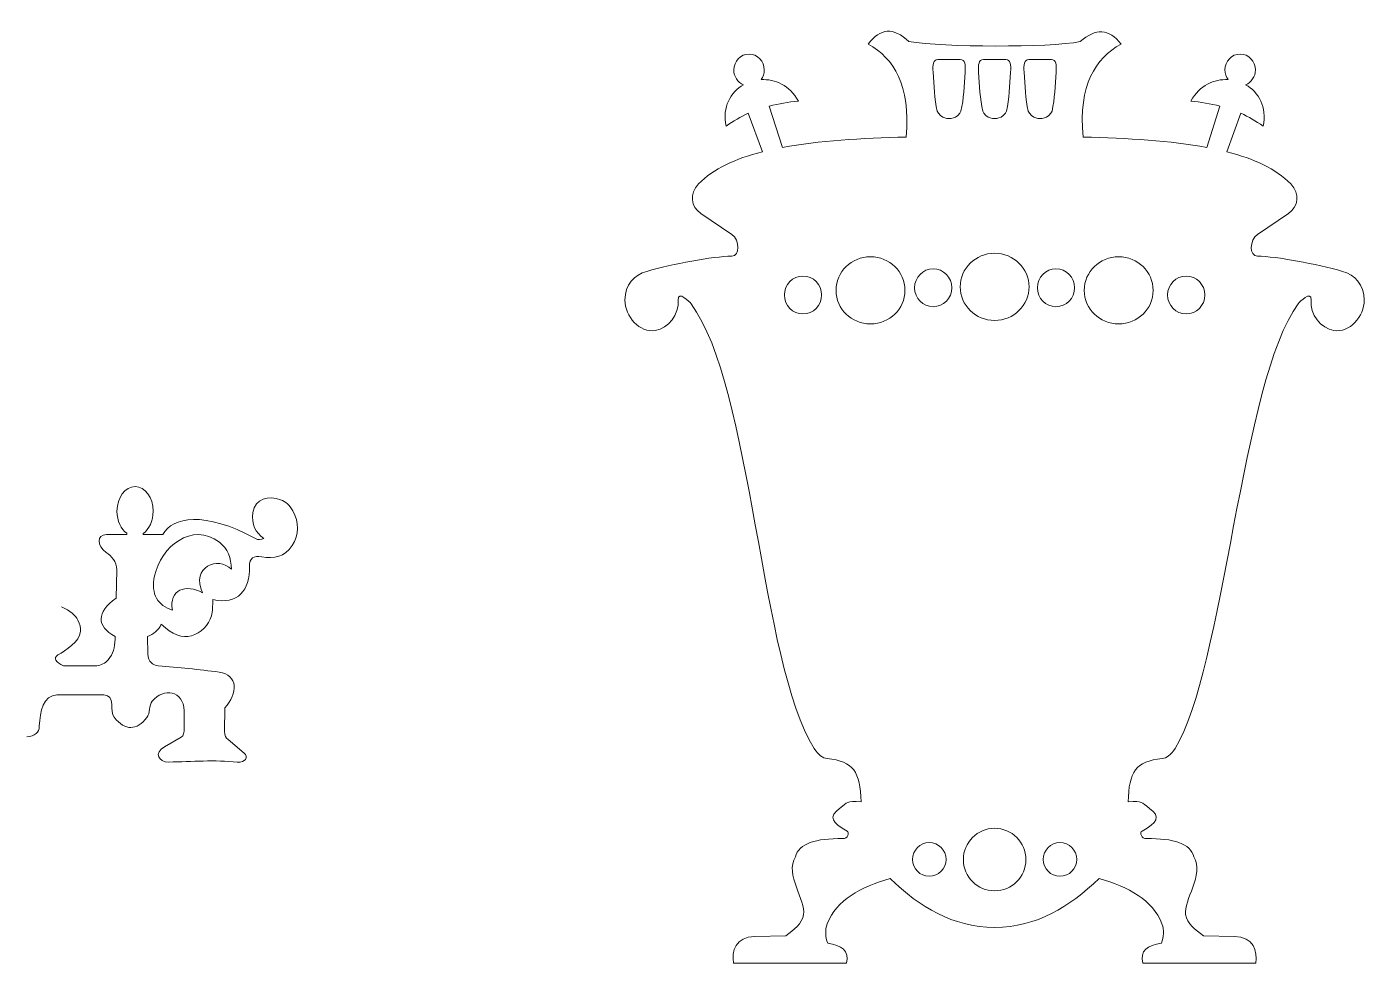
# Model space of a CAD drawing. Header units: centimetres. Extents: x -43 to 259, y -127 to -6.
# Drawn here: x 242.17 to 259.29, y -80.31 to -68.32 of the extents above; entities that cross this region are included whole.
import ezdxf

# ---------------------------------------------------------------- set-up
doc = ezdxf.new("R2010")
doc.units = ezdxf.units.CM
doc.header["$MEASUREMENT"] = 0
doc.layers.add('layer 1', color=7, linetype='Continuous')

msp = doc.modelspace()

# ---------------------------------------------------------------- linework, layer by layer
at = {"layer": 'layer 1', "color": 250, "lineweight": 20}
for points, knots in [([(256.26579, -78.24375), (256.46119, -78.23197), (256.42565, -78.24647), (256.5403, -78.32752), (256.5403, -78.32752), (256.68739, -78.43149), (256.63777, -78.51558), (256.44398, -78.61985), (256.44398, -78.61985), (256.4107, -78.63775), (256.4336, -78.71634), (256.50103, -78.71545), (256.50103, -78.71545), (256.84641, -78.71087), (257.06175, -78.7747), (257.10713, -78.94872), (257.10713, -78.94872), (257.24543, -79.17417), (256.96921, -79.50906), (257.00103, -79.68672), (257.00103, -79.68672), (257.02179, -79.80264), (257.1244, -79.8849), (257.22985, -79.95898), (257.22985, -79.95898), (257.22985, -79.95898), (257.62671, -79.96654), (257.62671, -79.96654), (257.62671, -79.96654), (257.87336, -79.97124), (257.92178, -80.15564), (257.90025, -80.31039), (257.90025, -80.31039), (257.90025, -80.31039), (256.45223, -80.31039), (256.45223, -80.31039), (256.45223, -80.31039), (256.4105, -80.14799), (256.51759, -80.07973), (256.69201, -80.05407), (256.69201, -80.05407), (256.72307, -79.97309), (256.72992, -79.88801), (256.69829, -79.80448), (256.69829, -79.80448), (256.58222, -79.49796), (256.27083, -79.33569), (255.89358, -79.22532), (255.89358, -79.22532), (255.50414, -79.59984), (255.10516, -79.84139), (254.5566, -79.85398), (254.5566, -79.85398), (254.00804, -79.84139), (253.60906, -79.59984), (253.21962, -79.22532), (253.21962, -79.22532), (252.84237, -79.33569), (252.53098, -79.49796), (252.41491, -79.80448), (252.41491, -79.80448), (252.38328, -79.88801), (252.39013, -79.97309), (252.42119, -80.05407), (252.42119, -80.05407), (252.59561, -80.07973), (252.7027, -80.14799), (252.66097, -80.31039), (252.66097, -80.31039), (252.66097, -80.31039), (251.21295, -80.31039), (251.21295, -80.31039), (251.21295, -80.31039), (251.19142, -80.15564), (251.23984, -79.97124), (251.48649, -79.96654), (251.48649, -79.96654), (251.48649, -79.96654), (251.88335, -79.95898), (251.88335, -79.95898), (251.88335, -79.95898), (251.9888, -79.8849), (252.09141, -79.80264), (252.11217, -79.68672), (252.11217, -79.68672), (252.14399, -79.50906), (251.86777, -79.17417), (252.00607, -78.94872), (252.00607, -78.94872), (252.05145, -78.7747), (252.26679, -78.71087), (252.61217, -78.71545), (252.61217, -78.71545), (252.6796, -78.71634), (252.7025, -78.63775), (252.66922, -78.61985), (252.66922, -78.61985), (252.47543, -78.51558), (252.42581, -78.43149), (252.5729, -78.32752), (252.5729, -78.32752), (252.68755, -78.24647), (252.65201, -78.23197), (252.84741, -78.24375), (252.84741, -78.24375), (252.83616, -77.85989), (252.75274, -77.72569), (252.41206, -77.69007), (252.41206, -77.69007), (252.35649, -77.68427), (252.30242, -77.64707), (252.24691, -77.5595), (252.24691, -77.5595), (251.55633, -76.47019), (251.45352, -72.91687), (250.67108, -71.86855), (250.67108, -71.86855), (250.65064, -71.84305), (250.50288, -71.69277), (250.50532, -71.82047), (250.50532, -71.82047), (250.52177, -72.0052), (250.38147, -72.18539), (250.21278, -72.21155), (250.21278, -72.21155), (250.01499, -72.24222), (249.82532, -72.03362), (249.82532, -71.82047), (249.82532, -71.82047), (249.82532, -71.62593), (249.9476, -71.49735), (250.10339, -71.45339), (250.10339, -71.45339), (250.43732, -71.35913), (250.94473, -71.26057), (251.19347, -71.25948), (251.19347, -71.25948), (251.29785, -71.25901), (251.29778, -71.05205), (251.19132, -70.9799), (251.19132, -70.9799), (251.19132, -70.9799), (250.79475, -70.71115), (250.79475, -70.71115), (250.79475, -70.71115), (250.67027, -70.62679), (250.64415, -70.45815), (250.76647, -70.33455), (250.76647, -70.33455), (250.9585, -70.1405), (251.2319, -70.01249), (251.58498, -69.92295), (251.58498, -69.92295), (251.58498, -69.92295), (251.40315, -69.43008), (251.40315, -69.43008), (251.40315, -69.43008), (251.30667, -69.47331), (251.21249, -69.52751), (251.12085, -69.5958), (251.12085, -69.5958), (251.06554, -69.34843), (251.1765, -69.15872), (251.34359, -69.06431), (251.34359, -69.06431), (251.27039, -69.035), (251.21843, -68.96106), (251.21843, -68.87448), (251.21843, -68.87448), (251.21843, -68.76218), (251.30579, -68.67115), (251.41356, -68.67115), (251.41356, -68.67115), (251.52133, -68.67115), (251.60869, -68.76218), (251.60869, -68.87448), (251.60869, -68.87448), (251.60869, -68.92138), (251.59345, -68.96455), (251.56785, -68.99895), (251.56785, -68.99895), (251.74499, -68.98931), (251.9316, -69.0714), (252.04469, -69.27386), (252.04469, -69.27386), (251.9177, -69.2866), (251.79335, -69.30585), (251.67206, -69.33699), (251.67206, -69.33699), (251.67206, -69.33699), (251.84185, -69.86693), (251.84185, -69.86693), (251.84185, -69.86693), (252.30278, -69.78087), (252.85396, -69.74697), (253.42475, -69.73497), (253.42475, -69.73497), (253.48301, -69.06322), (253.26877, -68.73144), (252.93882, -68.54397), (252.93882, -68.54397), (253.09673, -68.33951), (253.25769, -68.32198), (253.46054, -68.51242), (253.46054, -68.51242), (253.90661, -68.584), (255.24644, -68.59144), (255.65265, -68.51242), (255.65265, -68.51242), (255.84922, -68.33632), (256.02051, -68.34475), (256.17438, -68.54397), (256.17438, -68.54397), (255.84443, -68.73144), (255.63019, -69.06322), (255.68845, -69.73497), (255.68845, -69.73497), (256.25924, -69.74697), (256.81042, -69.78087), (257.27135, -69.86693), (257.27135, -69.86693), (257.27135, -69.86693), (257.44114, -69.33699), (257.44114, -69.33699), (257.44114, -69.33699), (257.31985, -69.30585), (257.1955, -69.2866), (257.06851, -69.27386), (257.06851, -69.27386), (257.1816, -69.0714), (257.36821, -68.98931), (257.54535, -68.99895), (257.54535, -68.99895), (257.51975, -68.96455), (257.50451, -68.92138), (257.50451, -68.87448), (257.50451, -68.87448), (257.50451, -68.76218), (257.59187, -68.67115), (257.69964, -68.67115), (257.69964, -68.67115), (257.80741, -68.67115), (257.89477, -68.76218), (257.89477, -68.87448), (257.89477, -68.87448), (257.89477, -68.96106), (257.84281, -69.035), (257.76961, -69.06431), (257.76961, -69.06431), (257.9367, -69.15872), (258.04766, -69.34843), (257.99235, -69.5958), (257.99235, -69.5958), (257.90071, -69.52751), (257.80653, -69.47331), (257.71005, -69.43008), (257.71005, -69.43008), (257.71005, -69.43008), (257.52822, -69.92295), (257.52822, -69.92295), (257.52822, -69.92295), (257.8813, -70.01249), (258.1547, -70.1405), (258.34673, -70.33455), (258.34673, -70.33455), (258.46905, -70.45815), (258.44293, -70.62679), (258.31845, -70.71115), (258.31845, -70.71115), (258.31845, -70.71115), (257.92188, -70.9799), (257.92188, -70.9799), (257.92188, -70.9799), (257.81542, -71.05205), (257.81535, -71.25901), (257.91973, -71.25948), (257.91973, -71.25948), (258.16847, -71.26057), (258.67588, -71.35913), (259.00981, -71.45339), (259.00981, -71.45339), (259.1656, -71.49735), (259.28788, -71.62593), (259.28788, -71.82047), (259.28788, -71.82047), (259.28788, -72.03362), (259.09821, -72.24222), (258.90042, -72.21155), (258.90042, -72.21155), (258.73173, -72.18539), (258.59143, -72.0052), (258.60788, -71.82047), (258.60788, -71.82047), (258.61032, -71.69277), (258.46256, -71.84305), (258.44212, -71.86855), (258.44212, -71.86855), (257.72161, -72.83389), (257.48563, -76.58257), (256.86629, -77.5595), (256.86629, -77.5595), (256.81078, -77.64707), (256.75671, -77.68427), (256.70114, -77.69007), (256.70114, -77.69007), (256.36046, -77.72569), (256.27704, -77.85989), (256.26579, -78.24375)], [0, 0, 0, 0, 0.01282051, 0.01282051, 0.01282051, 0.01282051, 0.02564103, 0.02564103, 0.02564103, 0.02564103, 0.03846154, 0.03846154, 0.03846154, 0.03846154, 0.05128205, 0.05128205, 0.05128205, 0.05128205, 0.06410256, 0.06410256, 0.06410256, 0.06410256, 0.07692308, 0.07692308, 0.07692308, 0.07692308, 0.08974359, 0.08974359, 0.08974359, 0.08974359, 0.1025641, 0.1025641, 0.1025641, 0.1025641, 0.11538462, 0.11538462, 0.11538462, 0.11538462, 0.12820513, 0.12820513, 0.12820513, 0.12820513, 0.14102564, 0.14102564, 0.14102564, 0.14102564, 0.15384615, 0.15384615, 0.15384615, 0.15384615, 0.16666667, 0.16666667, 0.16666667, 0.16666667, 0.17948718, 0.17948718, 0.17948718, 0.17948718, 0.19230769, 0.19230769, 0.19230769, 0.19230769, 0.20512821, 0.20512821, 0.20512821, 0.20512821, 0.21794872, 0.21794872, 0.21794872, 0.21794872, 0.23076923, 0.23076923, 0.23076923, 0.23076923, 0.24358974, 0.24358974, 0.24358974, 0.24358974, 0.25641026, 0.25641026, 0.25641026, 0.25641026, 0.26923077, 0.26923077, 0.26923077, 0.26923077, 0.28205128, 0.28205128, 0.28205128, 0.28205128, 0.29487179, 0.29487179, 0.29487179, 0.29487179, 0.30769231, 0.30769231, 0.30769231, 0.30769231, 0.32051282, 0.32051282, 0.32051282, 0.32051282, 0.33333333, 0.33333333, 0.33333333, 0.33333333, 0.34615385, 0.34615385, 0.34615385, 0.34615385, 0.35897436, 0.35897436, 0.35897436, 0.35897436, 0.37179487, 0.37179487, 0.37179487, 0.37179487, 0.38461538, 0.38461538, 0.38461538, 0.38461538, 0.3974359, 0.3974359, 0.3974359, 0.3974359, 0.41025641, 0.41025641, 0.41025641, 0.41025641, 0.42307692, 0.42307692, 0.42307692, 0.42307692, 0.43589744, 0.43589744, 0.43589744, 0.43589744, 0.44871795, 0.44871795, 0.44871795, 0.44871795, 0.46153846, 0.46153846, 0.46153846, 0.46153846, 0.47435897, 0.47435897, 0.47435897, 0.47435897, 0.48717949, 0.48717949, 0.48717949, 0.48717949, 0.5, 0.5, 0.5, 0.5, 0.51282051, 0.51282051, 0.51282051, 0.51282051, 0.52564103, 0.52564103, 0.52564103, 0.52564103, 0.53846154, 0.53846154, 0.53846154, 0.53846154, 0.55128205, 0.55128205, 0.55128205, 0.55128205, 0.56410256, 0.56410256, 0.56410256, 0.56410256, 0.57692308, 0.57692308, 0.57692308, 0.57692308, 0.58974359, 0.58974359, 0.58974359, 0.58974359, 0.6025641, 0.6025641, 0.6025641, 0.6025641, 0.61538462, 0.61538462, 0.61538462, 0.61538462, 0.62820513, 0.62820513, 0.62820513, 0.62820513, 0.64102564, 0.64102564, 0.64102564, 0.64102564, 0.65384615, 0.65384615, 0.65384615, 0.65384615, 0.66666667, 0.66666667, 0.66666667, 0.66666667, 0.67948718, 0.67948718, 0.67948718, 0.67948718, 0.69230769, 0.69230769, 0.69230769, 0.69230769, 0.70512821, 0.70512821, 0.70512821, 0.70512821, 0.71794872, 0.71794872, 0.71794872, 0.71794872, 0.73076923, 0.73076923, 0.73076923, 0.73076923, 0.74358974, 0.74358974, 0.74358974, 0.74358974, 0.75641026, 0.75641026, 0.75641026, 0.75641026, 0.76923077, 0.76923077, 0.76923077, 0.76923077, 0.78205128, 0.78205128, 0.78205128, 0.78205128, 0.79487179, 0.79487179, 0.79487179, 0.79487179, 0.80769231, 0.80769231, 0.80769231, 0.80769231, 0.82051282, 0.82051282, 0.82051282, 0.82051282, 0.83333333, 0.83333333, 0.83333333, 0.83333333, 0.84615385, 0.84615385, 0.84615385, 0.84615385, 0.85897436, 0.85897436, 0.85897436, 0.85897436, 0.87179487, 0.87179487, 0.87179487, 0.87179487, 0.88461538, 0.88461538, 0.88461538, 0.88461538, 0.8974359, 0.8974359, 0.8974359, 0.8974359, 0.91025641, 0.91025641, 0.91025641, 0.91025641, 0.92307692, 0.92307692, 0.92307692, 0.92307692, 0.93589744, 0.93589744, 0.93589744, 0.93589744, 0.94871795, 0.94871795, 0.94871795, 0.94871795, 0.96153846, 0.96153846, 0.96153846, 0.96153846, 0.97435897, 0.97435897, 0.97435897, 0.97435897, 1, 1, 1, 1]), ([(253.83046, -68.74159), (253.83046, -68.74159), (254.11746, -68.74159), (254.11746, -68.74159), (254.11746, -68.74159), (254.178, -68.74159), (254.18604, -68.81119), (254.17917, -68.90197), (254.17917, -68.90197), (254.16606, -69.07509), (254.16299, -69.24383), (254.12601, -69.40108), (254.12601, -69.40108), (254.11769, -69.43647), (254.05846, -69.48418), (254.03016, -69.4901), (254.03016, -69.4901), (253.99318, -69.49784), (253.95578, -69.49866), (253.91776, -69.4901), (253.91776, -69.4901), (253.88954, -69.48376), (253.83023, -69.43647), (253.82191, -69.40108), (253.82191, -69.40108), (253.78493, -69.24383), (253.78186, -69.07509), (253.76875, -68.90197), (253.76875, -68.90197), (253.76188, -68.81119), (253.76992, -68.74159), (253.83046, -68.74159)], [0, 0, 0, 0, 0.11111111, 0.11111111, 0.11111111, 0.11111111, 0.22222222, 0.22222222, 0.22222222, 0.22222222, 0.33333333, 0.33333333, 0.33333333, 0.33333333, 0.44444444, 0.44444444, 0.44444444, 0.44444444, 0.55555556, 0.55555556, 0.55555556, 0.55555556, 0.66666667, 0.66666667, 0.66666667, 0.66666667, 0.77777778, 0.77777778, 0.77777778, 0.77777778, 1, 1, 1, 1]), ([(254.4131, -68.74159), (254.4131, -68.74159), (254.7001, -68.74159), (254.7001, -68.74159), (254.7001, -68.74159), (254.76065, -68.74159), (254.76868, -68.81119), (254.76181, -68.90197), (254.76181, -68.90197), (254.74869, -69.07509), (254.74563, -69.24383), (254.70864, -69.40108), (254.70864, -69.40108), (254.70033, -69.43647), (254.64109, -69.48418), (254.61281, -69.4901), (254.61281, -69.4901), (254.57582, -69.49784), (254.53841, -69.49866), (254.50039, -69.4901), (254.50039, -69.4901), (254.47218, -69.48376), (254.41287, -69.43647), (254.40456, -69.40108), (254.40456, -69.40108), (254.36757, -69.24383), (254.36451, -69.07509), (254.35139, -68.90197), (254.35139, -68.90197), (254.34452, -68.81119), (254.35255, -68.74159), (254.4131, -68.74159)], [0, 0, 0, 0, 0.11111111, 0.11111111, 0.11111111, 0.11111111, 0.22222222, 0.22222222, 0.22222222, 0.22222222, 0.33333333, 0.33333333, 0.33333333, 0.33333333, 0.44444444, 0.44444444, 0.44444444, 0.44444444, 0.55555556, 0.55555556, 0.55555556, 0.55555556, 0.66666667, 0.66666667, 0.66666667, 0.66666667, 0.77777778, 0.77777778, 0.77777778, 0.77777778, 1, 1, 1, 1]), ([(255.28274, -68.74159), (255.28274, -68.74159), (254.99574, -68.74159), (254.99574, -68.74159), (254.99574, -68.74159), (254.9352, -68.74159), (254.92716, -68.81119), (254.93403, -68.90197), (254.93403, -68.90197), (254.94714, -69.07509), (254.95021, -69.24383), (254.98719, -69.40108), (254.98719, -69.40108), (254.99551, -69.43647), (255.05474, -69.48418), (255.08304, -69.4901), (255.08304, -69.4901), (255.12002, -69.49784), (255.15742, -69.49866), (255.19544, -69.4901), (255.19544, -69.4901), (255.22366, -69.48376), (255.28297, -69.43647), (255.29129, -69.40108), (255.29129, -69.40108), (255.32827, -69.24383), (255.33134, -69.07509), (255.34445, -68.90197), (255.34445, -68.90197), (255.35132, -68.81119), (255.34328, -68.74159), (255.28274, -68.74159)], [0, 0, 0, 0, 0.11111111, 0.11111111, 0.11111111, 0.11111111, 0.22222222, 0.22222222, 0.22222222, 0.22222222, 0.33333333, 0.33333333, 0.33333333, 0.33333333, 0.44444444, 0.44444444, 0.44444444, 0.44444444, 0.55555556, 0.55555556, 0.55555556, 0.55555556, 0.66666667, 0.66666667, 0.66666667, 0.66666667, 0.77777778, 0.77777778, 0.77777778, 0.77777778, 1, 1, 1, 1]), ([(252.96807, -71.26646), (253.21161, -71.26646), (253.40904, -71.45896), (253.40904, -71.69641), (253.40904, -71.69641), (253.40904, -71.93386), (253.21161, -72.12636), (252.96807, -72.12636), (252.96807, -72.12636), (252.72453, -72.12636), (252.5271, -71.93386), (252.5271, -71.69641), (252.5271, -71.69641), (252.5271, -71.45896), (252.72453, -71.26646), (252.96807, -71.26646)], [0, 0, 0, 0, 0.2, 0.2, 0.2, 0.2, 0.4, 0.4, 0.4, 0.4, 0.6, 0.6, 0.6, 0.6, 1, 1, 1, 1]), ([(254.5566, -71.22209), (254.80014, -71.22209), (254.99757, -71.41459), (254.99757, -71.65204), (254.99757, -71.65204), (254.99757, -71.88949), (254.80014, -72.08199), (254.5566, -72.08199), (254.5566, -72.08199), (254.31306, -72.08199), (254.11563, -71.88949), (254.11563, -71.65204), (254.11563, -71.65204), (254.11563, -71.41459), (254.31306, -71.22209), (254.5566, -71.22209)], [0, 0, 0, 0, 0.2, 0.2, 0.2, 0.2, 0.4, 0.4, 0.4, 0.4, 0.6, 0.6, 0.6, 0.6, 1, 1, 1, 1]), ([(256.14513, -71.26646), (255.90159, -71.26646), (255.70416, -71.45896), (255.70416, -71.69641), (255.70416, -71.69641), (255.70416, -71.93386), (255.90159, -72.12636), (256.14513, -72.12636), (256.14513, -72.12636), (256.38867, -72.12636), (256.5861, -71.93386), (256.5861, -71.69641), (256.5861, -71.69641), (256.5861, -71.45896), (256.38867, -71.26646), (256.14513, -71.26646)], [0, 0, 0, 0, 0.2, 0.2, 0.2, 0.2, 0.4, 0.4, 0.4, 0.4, 0.6, 0.6, 0.6, 0.6, 1, 1, 1, 1]), ([(252.10405, -71.51317), (252.23556, -71.51317), (252.34217, -71.62175), (252.34217, -71.7557), (252.34217, -71.7557), (252.34217, -71.88965), (252.23556, -71.99823), (252.10405, -71.99823), (252.10405, -71.99823), (251.97254, -71.99823), (251.86593, -71.88965), (251.86593, -71.7557), (251.86593, -71.7557), (251.86593, -71.62175), (251.97254, -71.51317), (252.10405, -71.51317)], [0, 0, 0, 0, 0.2, 0.2, 0.2, 0.2, 0.4, 0.4, 0.4, 0.4, 0.6, 0.6, 0.6, 0.6, 1, 1, 1, 1]), ([(253.77082, -71.42086), (253.90233, -71.42086), (254.00894, -71.52944), (254.00894, -71.66339), (254.00894, -71.66339), (254.00894, -71.79734), (253.90233, -71.90592), (253.77082, -71.90592), (253.77082, -71.90592), (253.63931, -71.90592), (253.5327, -71.79734), (253.5327, -71.66339), (253.5327, -71.66339), (253.5327, -71.52944), (253.63931, -71.42086), (253.77082, -71.42086)], [0, 0, 0, 0, 0.2, 0.2, 0.2, 0.2, 0.4, 0.4, 0.4, 0.4, 0.6, 0.6, 0.6, 0.6, 1, 1, 1, 1]), ([(255.34238, -71.42086), (255.21087, -71.42086), (255.10426, -71.52944), (255.10426, -71.66339), (255.10426, -71.66339), (255.10426, -71.79734), (255.21087, -71.90592), (255.34238, -71.90592), (255.34238, -71.90592), (255.47389, -71.90592), (255.5805, -71.79734), (255.5805, -71.66339), (255.5805, -71.66339), (255.5805, -71.52944), (255.47389, -71.42086), (255.34238, -71.42086)], [0, 0, 0, 0, 0.2, 0.2, 0.2, 0.2, 0.4, 0.4, 0.4, 0.4, 0.6, 0.6, 0.6, 0.6, 1, 1, 1, 1]), ([(257.00915, -71.51317), (256.87764, -71.51317), (256.77103, -71.62175), (256.77103, -71.7557), (256.77103, -71.7557), (256.77103, -71.88965), (256.87764, -71.99823), (257.00915, -71.99823), (257.00915, -71.99823), (257.14066, -71.99823), (257.24727, -71.88965), (257.24727, -71.7557), (257.24727, -71.7557), (257.24727, -71.62175), (257.14066, -71.51317), (257.00915, -71.51317)], [0, 0, 0, 0, 0.2, 0.2, 0.2, 0.2, 0.4, 0.4, 0.4, 0.4, 0.6, 0.6, 0.6, 0.6, 1, 1, 1, 1]), ([(242.61361, -75.74824), (242.72669, -75.79941), (242.79213, -75.85621), (242.82275, -75.91762), (242.82275, -75.91762), (242.84831, -75.96891), (242.86035, -76.01755), (242.85639, -76.06283), (242.85639, -76.06283), (242.84516, -76.19123), (242.66742, -76.30304), (242.567, -76.36431), (242.567, -76.36431), (242.50229, -76.40379), (242.54015, -76.45995), (242.63922, -76.50139), (242.63922, -76.50139), (242.63922, -76.50139), (243.06355, -76.50139), (243.06355, -76.50139), (243.06355, -76.50139), (243.12101, -76.50139), (243.17238, -76.46626), (243.21049, -76.4251), (243.21049, -76.4251), (243.27639, -76.35392), (243.2954, -76.26499), (243.2981, -76.1617), (243.2981, -76.1617), (243.2981, -76.1617), (243.29895, -76.12901), (243.29895, -76.12901), (243.29895, -76.12901), (243.06074, -75.98894), (243.0562, -75.82521), (243.31187, -75.63514), (243.31187, -75.63514), (243.31187, -75.63514), (243.32133, -75.27318), (243.32133, -75.27318), (243.32133, -75.27318), (243.32411, -75.16678), (243.25126, -75.10095), (243.18391, -75.05061), (243.18391, -75.05061), (243.06945, -74.96508), (243.05931, -74.82289), (243.1906, -74.82289), (243.1906, -74.82289), (243.1906, -74.82289), (243.44773, -74.82289), (243.44773, -74.82289), (243.44773, -74.82289), (243.44773, -74.82289), (243.44826, -74.80681), (243.44826, -74.80681), (243.44826, -74.80681), (243.3741, -74.75391), (243.32344, -74.64755), (243.32344, -74.52497), (243.32344, -74.52497), (243.32344, -74.34962), (243.42709, -74.20747), (243.55495, -74.20747), (243.55495, -74.20747), (243.68281, -74.20747), (243.78646, -74.34962), (243.78646, -74.52497), (243.78646, -74.52497), (243.78646, -74.64862), (243.73491, -74.75576), (243.65969, -74.80818), (243.65969, -74.80818), (243.65969, -74.80818), (243.6605, -74.82289), (243.6605, -74.82289), (243.6605, -74.82289), (243.6605, -74.82289), (243.90857, -74.82289), (243.90857, -74.82289), (243.90857, -74.82289), (244.0376, -74.59464), (244.43636, -74.51878), (245.0978, -74.87287), (245.0978, -74.87287), (245.13057, -74.8925), (245.16618, -74.89251), (245.20485, -74.87096), (245.20485, -74.87096), (245.09403, -74.79887), (245.04217, -74.69403), (245.06406, -74.54219), (245.06406, -74.54219), (245.09043, -74.35924), (245.2664, -74.32062), (245.41808, -74.37673), (245.41808, -74.37673), (245.48041, -74.39978), (245.53384, -74.4444), (245.57511, -74.51833), (245.57511, -74.51833), (245.65518, -74.66177), (245.65678, -74.82639), (245.56602, -74.96476), (245.56602, -74.96476), (245.46968, -75.11165), (245.33074, -75.13365), (245.17787, -75.10646), (245.17787, -75.10646), (245.07251, -75.08772), (245.01593, -75.12693), (245.01905, -75.23036), (245.01905, -75.23036), (245.02322, -75.53465), (244.87419, -75.72572), (244.55018, -75.6552), (244.55018, -75.6552), (244.54756, -75.7355), (244.54913, -75.80522), (244.53315, -75.86257), (244.53315, -75.86257), (244.49959, -75.983), (244.39719, -76.08283), (244.27527, -76.11871), (244.27527, -76.11871), (244.15932, -76.15284), (244.02913, -76.10413), (243.89076, -75.97136), (243.89076, -75.97136), (243.8531, -76.04818), (243.79288, -76.09923), (243.71406, -76.12901), (243.71406, -76.12901), (243.71406, -76.12901), (243.71906, -76.35146), (243.71906, -76.35146), (243.71906, -76.35146), (243.72135, -76.45337), (243.78326, -76.49522), (243.85066, -76.50139), (243.85066, -76.50139), (244.11123, -76.52524), (244.37224, -76.5473), (244.63126, -76.58438), (244.63126, -76.58438), (244.87523, -76.61931), (244.8737, -76.85473), (244.70451, -77.0416), (244.70451, -77.0416), (244.70451, -77.0416), (244.69842, -77.34252), (244.69842, -77.34252), (244.69842, -77.34252), (244.69739, -77.39407), (244.72073, -77.42588), (244.74432, -77.44477), (244.74432, -77.44477), (244.74432, -77.44477), (244.95159, -77.62027), (244.95159, -77.62027), (244.95159, -77.62027), (245.01118, -77.67071), (244.9648, -77.74541), (244.86361, -77.73496), (244.86361, -77.73496), (244.57475, -77.70513), (244.28265, -77.72896), (243.98706, -77.73496), (243.98706, -77.73496), (243.85467, -77.73764), (243.79178, -77.61868), (243.9295, -77.53992), (243.9295, -77.53992), (243.9295, -77.53992), (244.14615, -77.41603), (244.14615, -77.41603), (244.14615, -77.41603), (244.17726, -77.39824), (244.1841, -77.35148), (244.1837, -77.30992), (244.1837, -77.30992), (244.1837, -77.30992), (244.18142, -77.0784), (244.18142, -77.0784), (244.18142, -77.0784), (244.17885, -76.81599), (243.91749, -76.78014), (243.77498, -76.95547), (243.77498, -76.95547), (243.73062, -77.01004), (243.74939, -77.10975), (243.70689, -77.16319), (243.70689, -77.16319), (243.57287, -77.33173), (243.43357, -77.33967), (243.28561, -77.16195), (243.28561, -77.16195), (243.22642, -77.09085), (243.31008, -76.87548), (243.15531, -76.87565), (243.15531, -76.87565), (243.15531, -76.87565), (242.55526, -76.87633), (242.55526, -76.87633), (242.55526, -76.87633), (242.38122, -76.87652), (242.33839, -77.08868), (242.32893, -77.27465), (242.32893, -77.27465), (242.32478, -77.35636), (242.27492, -77.40433), (242.16836, -77.41051)], [0, 0, 0, 0, 0.01851852, 0.01851852, 0.01851852, 0.01851852, 0.03703704, 0.03703704, 0.03703704, 0.03703704, 0.05555556, 0.05555556, 0.05555556, 0.05555556, 0.07407407, 0.07407407, 0.07407407, 0.07407407, 0.09259259, 0.09259259, 0.09259259, 0.09259259, 0.11111111, 0.11111111, 0.11111111, 0.11111111, 0.12962963, 0.12962963, 0.12962963, 0.12962963, 0.14814815, 0.14814815, 0.14814815, 0.14814815, 0.16666667, 0.16666667, 0.16666667, 0.16666667, 0.18518519, 0.18518519, 0.18518519, 0.18518519, 0.2037037, 0.2037037, 0.2037037, 0.2037037, 0.22222222, 0.22222222, 0.22222222, 0.22222222, 0.24074074, 0.24074074, 0.24074074, 0.24074074, 0.25925926, 0.25925926, 0.25925926, 0.25925926, 0.27777778, 0.27777778, 0.27777778, 0.27777778, 0.2962963, 0.2962963, 0.2962963, 0.2962963, 0.31481481, 0.31481481, 0.31481481, 0.31481481, 0.33333333, 0.33333333, 0.33333333, 0.33333333, 0.35185185, 0.35185185, 0.35185185, 0.35185185, 0.37037037, 0.37037037, 0.37037037, 0.37037037, 0.38888889, 0.38888889, 0.38888889, 0.38888889, 0.40740741, 0.40740741, 0.40740741, 0.40740741, 0.42592593, 0.42592593, 0.42592593, 0.42592593, 0.44444444, 0.44444444, 0.44444444, 0.44444444, 0.46296296, 0.46296296, 0.46296296, 0.46296296, 0.48148148, 0.48148148, 0.48148148, 0.48148148, 0.5, 0.5, 0.5, 0.5, 0.51851852, 0.51851852, 0.51851852, 0.51851852, 0.53703704, 0.53703704, 0.53703704, 0.53703704, 0.55555556, 0.55555556, 0.55555556, 0.55555556, 0.57407407, 0.57407407, 0.57407407, 0.57407407, 0.59259259, 0.59259259, 0.59259259, 0.59259259, 0.61111111, 0.61111111, 0.61111111, 0.61111111, 0.62962963, 0.62962963, 0.62962963, 0.62962963, 0.64814815, 0.64814815, 0.64814815, 0.64814815, 0.66666667, 0.66666667, 0.66666667, 0.66666667, 0.68518519, 0.68518519, 0.68518519, 0.68518519, 0.7037037, 0.7037037, 0.7037037, 0.7037037, 0.72222222, 0.72222222, 0.72222222, 0.72222222, 0.74074074, 0.74074074, 0.74074074, 0.74074074, 0.75925926, 0.75925926, 0.75925926, 0.75925926, 0.77777778, 0.77777778, 0.77777778, 0.77777778, 0.7962963, 0.7962963, 0.7962963, 0.7962963, 0.81481481, 0.81481481, 0.81481481, 0.81481481, 0.83333333, 0.83333333, 0.83333333, 0.83333333, 0.85185185, 0.85185185, 0.85185185, 0.85185185, 0.87037037, 0.87037037, 0.87037037, 0.87037037, 0.88888889, 0.88888889, 0.88888889, 0.88888889, 0.90740741, 0.90740741, 0.90740741, 0.90740741, 0.92592593, 0.92592593, 0.92592593, 0.92592593, 0.94444444, 0.94444444, 0.94444444, 0.94444444, 0.96296296, 0.96296296, 0.96296296, 0.96296296, 1, 1, 1, 1]), ([(244.03374, -75.79226), (243.84646, -75.73056), (243.75314, -75.59216), (243.80499, -75.34901), (243.80499, -75.34901), (243.88358, -74.98051), (244.28288, -74.65522), (244.63352, -74.92049), (244.63352, -74.92049), (244.73973, -75.00084), (244.78619, -75.12254), (244.78781, -75.26751), (244.78781, -75.26751), (244.62211, -75.09592), (244.26582, -75.23453), (244.41739, -75.56736), (244.41739, -75.56736), (244.21085, -75.45307), (243.98161, -75.52313), (244.03374, -75.79226)], [0, 0, 0, 0, 0.16666667, 0.16666667, 0.16666667, 0.16666667, 0.33333333, 0.33333333, 0.33333333, 0.33333333, 0.5, 0.5, 0.5, 0.5, 0.66666667, 0.66666667, 0.66666667, 0.66666667, 1, 1, 1, 1]), ([(254.5566, -78.58311), (254.33569, -78.58311), (254.1566, -78.7622), (254.1566, -78.98311), (254.1566, -78.98311), (254.1566, -79.20402), (254.33569, -79.38311), (254.5566, -79.38311), (254.5566, -79.38311), (254.77751, -79.38311), (254.9566, -79.20402), (254.9566, -78.98311), (254.9566, -78.98311), (254.9566, -78.7622), (254.77751, -78.58311), (254.5566, -78.58311)], [0, 0, 0, 0, 0.2, 0.2, 0.2, 0.2, 0.4, 0.4, 0.4, 0.4, 0.6, 0.6, 0.6, 0.6, 1, 1, 1, 1]), ([(253.72032, -78.7666), (253.83906, -78.7666), (253.93532, -78.86286), (253.93532, -78.9816), (253.93532, -78.9816), (253.93532, -79.10034), (253.83906, -79.1966), (253.72032, -79.1966), (253.72032, -79.1966), (253.60158, -79.1966), (253.50532, -79.10034), (253.50532, -78.9816), (253.50532, -78.9816), (253.50532, -78.86286), (253.60158, -78.7666), (253.72032, -78.7666)], [0, 0, 0, 0, 0.2, 0.2, 0.2, 0.2, 0.4, 0.4, 0.4, 0.4, 0.6, 0.6, 0.6, 0.6, 1, 1, 1, 1]), ([(255.39288, -78.7666), (255.27414, -78.7666), (255.17788, -78.86286), (255.17788, -78.9816), (255.17788, -78.9816), (255.17788, -79.10034), (255.27414, -79.1966), (255.39288, -79.1966), (255.39288, -79.1966), (255.51162, -79.1966), (255.60788, -79.10034), (255.60788, -78.9816), (255.60788, -78.9816), (255.60788, -78.86286), (255.51162, -78.7666), (255.39288, -78.7666)], [0, 0, 0, 0, 0.2, 0.2, 0.2, 0.2, 0.4, 0.4, 0.4, 0.4, 0.6, 0.6, 0.6, 0.6, 1, 1, 1, 1])]:
    msp.add_open_spline(points, degree=3, knots=knots, dxfattribs=at)

doc.saveas('drawing.dxf')
